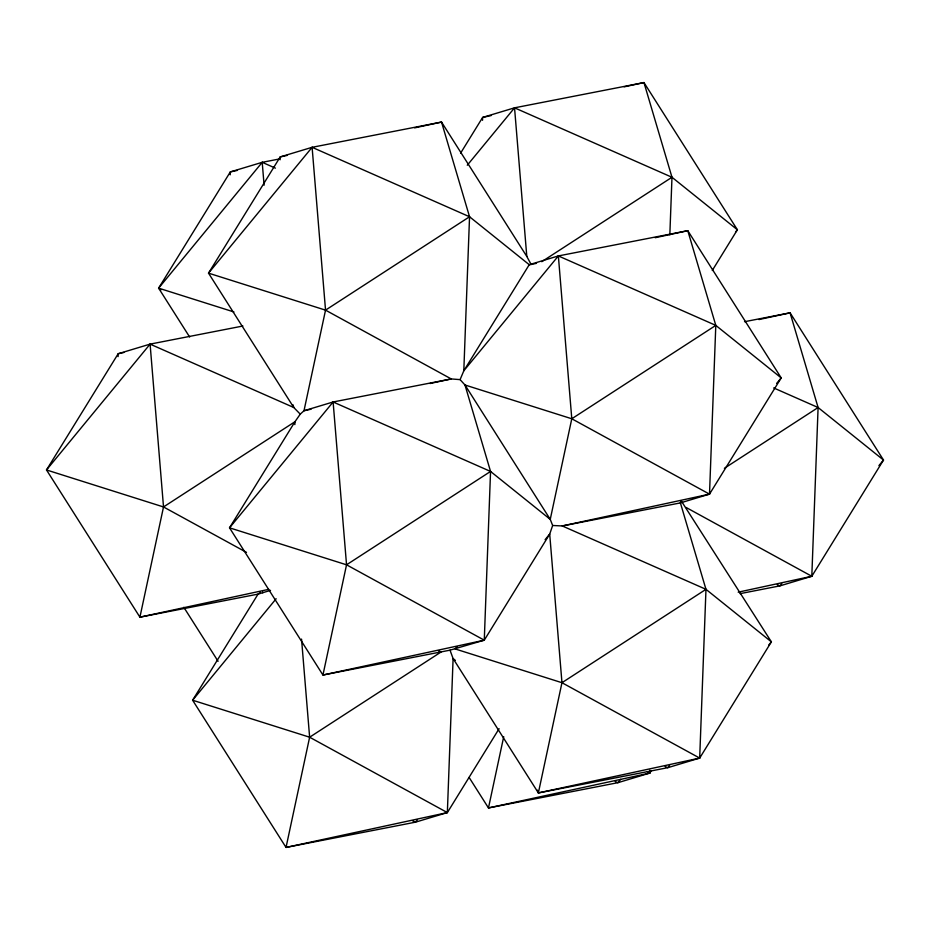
<?xml version="1.0" encoding="UTF-8"?>
<svg xmlns="http://www.w3.org/2000/svg" width="930" height="930" viewBox="0 0 930 930"><rect width="100%" height="100%" fill="white"/><g stroke="black" fill="none" stroke-linecap="round" stroke-linejoin="round"><path stroke-width="1.4" d="M118.075 356.608L118.191 353.726L150.09 344.123L242.904 326.012M230.21 174.805L230.315 171.911L262.214 162.32L279.279 158.995M280.104 159.786L280.209 156.914L312.108 147.312L441.529 122.063L526.799 256.436L531.123 264.457L536.505 263.341M294.856 424.58L294.961 421.72L300.25 414.152L303.994 410.746L333.114 401.981L451.248 378.94L460.094 379.626L464.988 384.997L550.246 519.37L552.653 525.485L549.7 534.099L484.274 640.189L450.015 650.163L322.943 675.029L229.524 527.822L294.961 421.72L163.517 506.955L139.919 617.171L258.052 594.119L270.525 590.376M260.505 592.282L258.052 594.119L192.615 700.22L286.033 847.428L415.454 822.178L447.353 812.588L453.096 658.556L450.015 650.163M414.641 127.875L441.529 122.063L469.545 216.76L463.814 370.791L460.094 379.626M482.531 120.296L482.647 117.413L514.546 107.822L643.967 82.572L737.385 229.78L712.275 270.491M558.36 255.936L571.787 418.767L550.246 519.37L490.552 471.44L333.114 401.981L346.541 564.812L322.943 675.029L484.274 640.189L490.552 471.44L464.988 384.997L571.787 418.767L709.509 494.144L781.2 377.906L687.782 230.687L558.36 255.936L529.24 264.701L463.814 370.791L558.36 255.936L715.798 325.384L781.2 377.906L776.608 383.474M469.092 777.399L488.471 807.938L617.892 782.688L649.791 773.086L649.896 770.214M669.833 234.848L671.983 177.27L643.967 82.572L624.158 86.85M455.305 660.335L453.096 658.556L538.365 792.93L667.787 767.68L699.686 758.09L705.975 589.329L680.4 502.898L680.667 501.526M552.653 525.485L562.266 525.95L680.4 502.898L709.509 494.144L715.798 325.384L687.782 230.687L655.22 237.72M740.059 593.654L779.91 585.877L811.809 576.275L818.098 407.526L790.082 312.829L744.535 321.71M531.123 264.457L529.24 264.701L469.545 216.76L312.108 147.312L325.535 310.143L303.994 410.746L311.073 409.212M301.541 639.096L309.632 737.211L286.033 847.428L447.353 812.588L499.096 728.702M503.723 736.676L488.471 807.938L649.791 773.086L651.314 770.621M681.539 501.34L771.377 641.851L699.686 758.09L538.365 792.93L561.964 682.713L549.7 534.099L545.108 539.667M189.639 337.009L158.623 288.149L230.315 171.911L237.394 170.388M460.583 153.183L482.647 117.413L491.133 115.576M738.188 592.178L811.809 576.275L883.5 460.048L790.082 312.829L758.938 319.56M160.878 289.962L158.623 288.149L262.214 162.32L275.396 168.132M300.25 414.152L293.787 407.514L150.09 344.123L46.5 469.952L139.919 617.171L268.758 589.341M312.108 147.312L208.518 273.141L293.787 407.514L292.973 404.771M467.267 165.249L514.546 107.822L671.983 177.27L737.385 229.78L735.549 232.012M333.114 401.981L229.524 527.822L346.541 564.812L484.274 640.189M276.152 598.746L192.615 700.22L309.632 737.211L447.353 812.588M456.99 646.71L455.154 648.942L561.964 682.713L699.686 758.09M417.291 819.946L415.454 822.178L412.815 821.016M620.647 779.34L617.892 782.688L615.242 781.514M781.746 583.645L779.91 585.877L777.271 584.714M878.92 465.616L883.5 460.048L818.098 407.526L773.679 387.938M669.623 765.448L667.787 767.68L665.148 766.518M768.622 645.188L771.377 641.851L705.975 589.329L562.266 525.95L709.509 494.144M287.289 155.38L280.209 156.914L208.518 273.141L325.535 310.143L469.545 216.76M541.76 261.702L671.983 177.27M346.541 564.812L490.552 471.44M571.787 418.767L715.798 325.384M309.632 737.211L441.076 651.988L438.46 650.837M724.389 468.29L818.098 407.526M561.964 682.713L705.975 589.329M123.853 352.493L118.191 353.726L46.5 469.952L163.517 506.955L246.485 552.362M430.009 383.52L451.248 378.94L325.535 310.143M158.623 288.149L233.942 311.957M686.108 507.478L811.809 576.275M647.257 771.702L649.791 773.086M183.826 607.302L218.085 661.277M537.552 790.186L538.365 792.93M262.586 591.84L262.76 592.817M514.546 107.822L526.799 256.436M262.214 162.32L264.097 185.186M150.09 344.123L163.517 506.955"/></g></svg>
